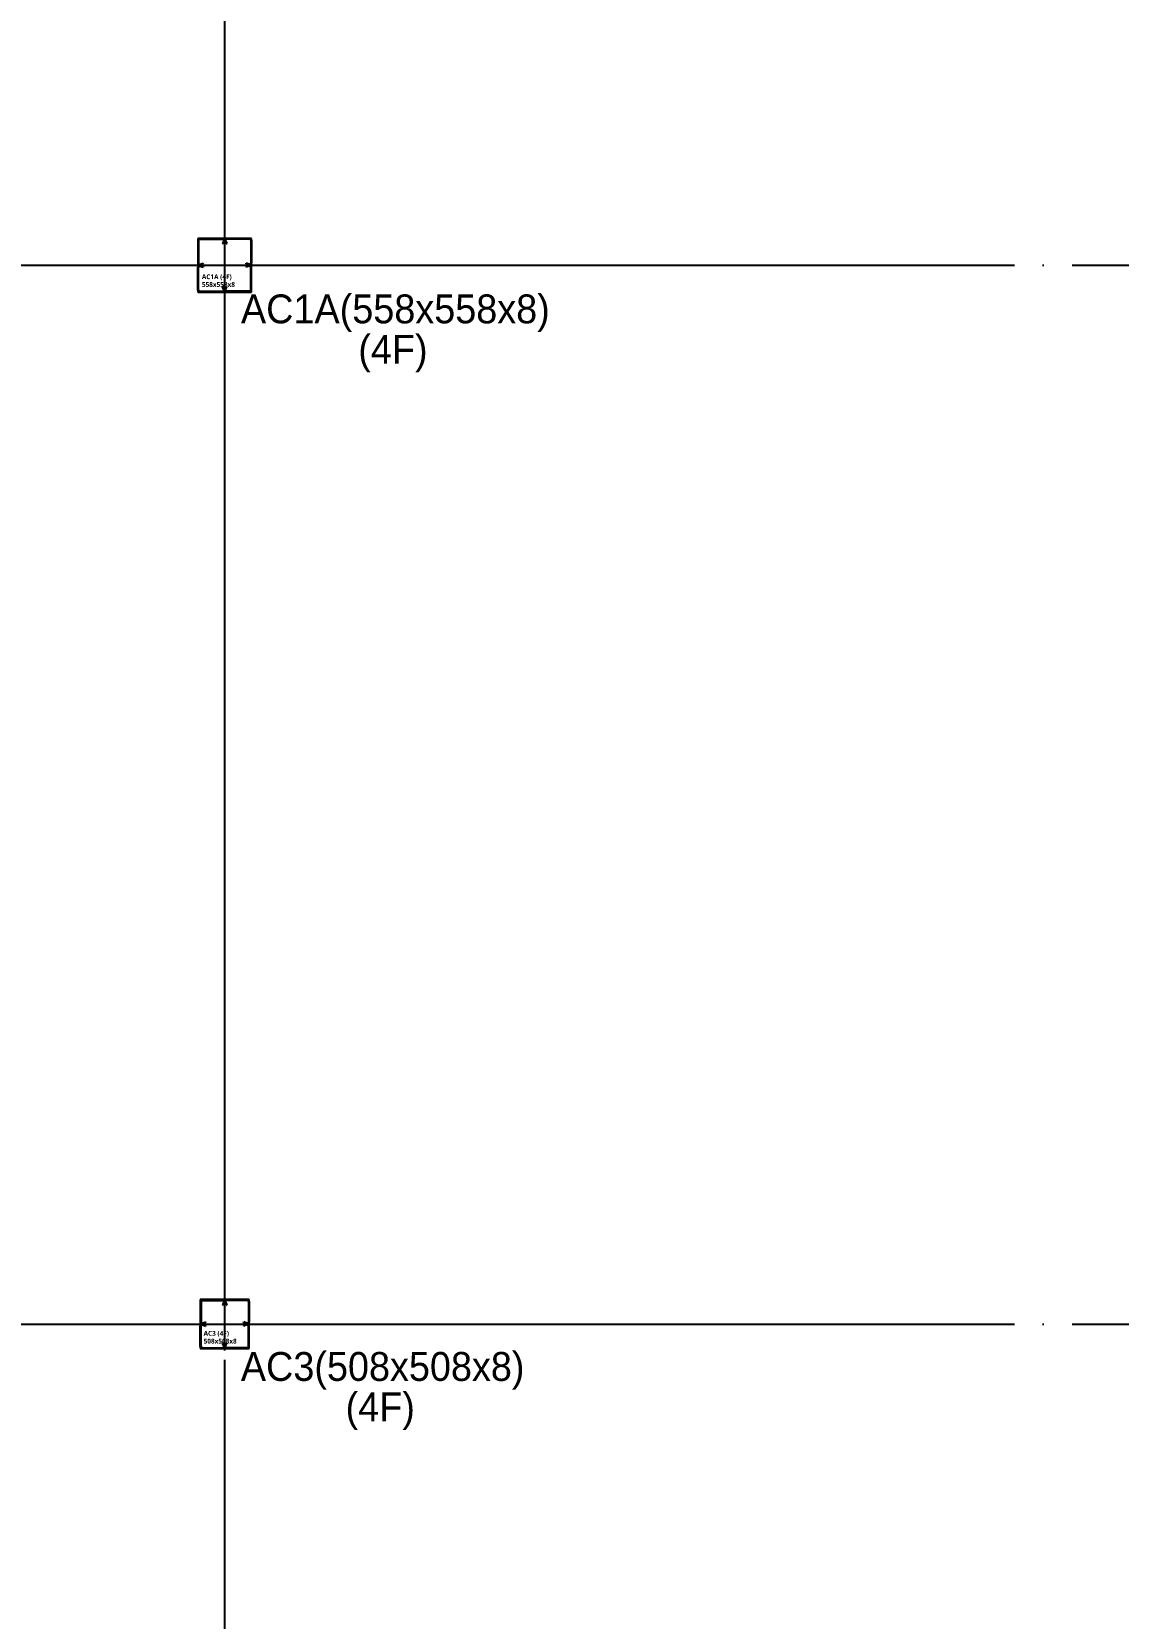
# Model space of a CAD drawing. Header units: millimetres. Extents: x -47382 to 204618, y -51045 to 127155.
# Drawn here: x 44996 to 56279, y 15314 to 31796 of the extents above; entities that cross this region are included whole.
import ezdxf
from ezdxf.enums import TextEntityAlignment as Align

# ---------------------------------------------------------------- set-up
doc = ezdxf.new("R2010")
doc.units = ezdxf.units.MM
doc.header["$LTSCALE"] = 300
doc.header["$MEASUREMENT"] = 0
doc.linetypes.add('CEN', pattern=[62, 60, -1, 0, -1])
doc.layers.get('0').update_dxf_attribs({"linetype": 'CONTINUOUS'})
doc.layers.get('Defpoints').update_dxf_attribs({"color": 153, "linetype": 'CONTINUOUS'})
for name, color, linetype in [('A-ST-AXIS-CEN', 252, 'CEN'), ('A-ST-COL', 2, 'CONTINUOUS'), ('Bound', 9, 'CONTINUOUS')]:
    doc.layers.add(name, color=color, linetype=linetype)
doc.layers.add('Defpoint', color=161, linetype='CONTINUOUS', plot=False)
doc.styles.add('SH_대대리576', font='NanumGothicBold.ttf')
doc.styles.add('돋움', font='')
doc.styles.get('돋움').set_extended_font_data('Dotum')

# ---------------------------------------------------------------- blocks, each defined once
blk = doc.blocks.new('AC3(4f)')
at = {"layer": 'A-ST-COL'}
for p, q in [((20, 508), (20, 294)), ((28, 508), (28, 294)), ((40, 528), (254, 528)), ((40, 520), (254, 520)), ((265, 504), (252, 473)), ((273, 501), (260, 470)), ((275, 501), (288, 470)), ((283, 504), (296, 473)), ((508, 528), (294, 528)), ((508, 520), (294, 520)), ((520, 508), (520, 294)), ((528, 508), (528, 294)), ((260, 470), (252, 473)), ((288, 470), (296, 473)), ((20, 40), (20, 254)), ((28, 40), (28, 254)), ((44, 283), (75, 296)), ((44, 265), (75, 252)), ((47, 275), (78, 288)), ((47, 273), (78, 260)), ((78, 288), (75, 296)), ((78, 260), (75, 252)), ((470, 288), (473, 296)), ((501, 275), (470, 288)), ((501, 273), (470, 260)), ((470, 260), (473, 252)), ((504, 283), (473, 296)), ((504, 265), (473, 252)), ((520, 40), (520, 254)), ((528, 40), (528, 254)), ((40, 28), (254, 28)), ((40, 20), (254, 20)), ((260, 78), (252, 75)), ((265, 44), (252, 75)), ((273, 47), (260, 78)), ((275, 47), (288, 78)), ((283, 44), (296, 75)), ((288, 78), (296, 75)), ((508, 28), (294, 28)), ((508, 20), (294, 20))]:
    blk.add_line(p, q, dxfattribs=at)
for centre, radius, start, end in [((40, 508), 20, 90, 180), ((40, 508), 12, 90, 180), ((254, 508), 20, 340, 90), ((254, 508), 12, 340, 90), ((294, 508), 20, 90, 200), ((294, 508), 12, 90, 200), ((508, 508), 20, 0, 90), ((508, 508), 12, 0, 90), ((40, 294), 20, 180, 290), ((40, 254), 20, 70, 180), ((40, 294), 12, 180, 290), ((40, 254), 12, 70, 180), ((508, 294), 20, 250, 0), ((508, 254), 20, 0, 110), ((508, 294), 12, 250, 0), ((508, 254), 12, 0, 110), ((40, 40), 20, 180, 270), ((40, 40), 12, 180, 270), ((254, 40), 20, 270, 20), ((254, 40), 12, 270, 20), ((294, 40), 20, 160, 270), ((294, 40), 12, 160, 270), ((508, 40), 20, 270, 0), ((508, 40), 12, 270, 0)]:
    blk.add_arc(centre, radius, start, end, dxfattribs=at)
at = {"layer": 'Bound', "color": 9, "linetype": 'Continuous'}
for p, q in [((528, 528), (20, 528)), ((20, 528), (20, 20)), ((528, 20), (528, 528)), ((20, 20), (528, 20))]:
    blk.add_line(p, q, dxfattribs=at)
at = {"layer": 'Defpoint'}
for p, q in [((274, 0), (274, 548)), ((0, 274), (548, 274))]:
    blk.add_line(p, q, dxfattribs=at)
at = {"layer": 'Defpoint', "linetype": 'Continuous', "style": 'SH_대대리576'}
for s, p in [('AC3 (4F)', (55, 177)), ('508x508x8', (55, 96))]:
    blk.add_text(s, height=50, dxfattribs=at).set_placement(p, align=Align.MIDDLE_LEFT)
blk = doc.blocks.new('AC1A (4f)')
at = {"layer": 'A-ST-COL'}
for p, q in [((20, 558), (20, 319)), ((28, 558), (28, 319)), ((40, 578), (279, 578)), ((40, 570), (279, 570)), ((290, 554), (277, 523)), ((285, 520), (277, 523)), ((298, 551), (285, 520)), ((300, 551), (313, 520)), ((308, 554), (321, 523)), ((313, 520), (321, 523)), ((558, 578), (319, 578)), ((558, 570), (319, 570)), ((570, 558), (570, 319)), ((578, 558), (578, 319)), ((20, 40), (20, 279)), ((28, 40), (28, 279)), ((44, 308), (75, 321)), ((44, 290), (75, 277)), ((47, 300), (78, 313)), ((47, 298), (78, 285)), ((78, 313), (75, 321)), ((78, 285), (75, 277)), ((520, 313), (523, 321)), ((551, 300), (520, 313)), ((551, 298), (520, 285)), ((520, 285), (523, 277)), ((554, 308), (523, 321)), ((554, 290), (523, 277)), ((570, 40), (570, 279)), ((578, 40), (578, 279)), ((40, 28), (279, 28)), ((40, 20), (279, 20)), ((285, 78), (277, 75)), ((290, 44), (277, 75)), ((298, 47), (285, 78)), ((300, 47), (313, 78)), ((308, 44), (321, 75)), ((313, 78), (321, 75)), ((558, 28), (319, 28)), ((558, 20), (319, 20))]:
    blk.add_line(p, q, dxfattribs=at)
for centre, radius, start, end in [((40, 558), 20, 90, 180), ((40, 558), 12, 90, 180), ((279, 558), 20, 340, 90), ((279, 558), 12, 340, 90), ((319, 558), 20, 90, 200), ((319, 558), 12, 90, 200), ((558, 558), 20, 0, 90), ((558, 558), 12, 0, 90), ((40, 319), 20, 180, 290), ((40, 279), 20, 70, 180), ((40, 319), 12, 180, 290), ((40, 279), 12, 70, 180), ((558, 319), 20, 250, 0), ((558, 279), 20, 0, 110), ((558, 319), 12, 250, 0), ((558, 279), 12, 0, 110), ((40, 40), 20, 180, 270), ((40, 40), 12, 180, 270), ((279, 40), 20, 270, 20), ((279, 40), 12, 270, 20), ((319, 40), 20, 160, 270), ((319, 40), 12, 160, 270), ((558, 40), 20, 270, 0), ((558, 40), 12, 270, 0)]:
    blk.add_arc(centre, radius, start, end, dxfattribs=at)
at = {"layer": 'Bound', "color": 9, "linetype": 'Continuous'}
for p, q in [((578, 578), (20, 578)), ((20, 578), (20, 20)), ((578, 20), (578, 578)), ((20, 20), (578, 20))]:
    blk.add_line(p, q, dxfattribs=at)
at = {"layer": 'Defpoint'}
for p, q in [((299, 0), (299, 598)), ((0, 299), (598, 299))]:
    blk.add_line(p, q, dxfattribs=at)
at = {"layer": 'Defpoint', "linetype": 'Continuous', "style": 'SH_대대리576'}
for s, p in [('AC1A (4F)', (62, 179)), ('558x558x8', (62, 98))]:
    blk.add_text(s, height=50, dxfattribs=at).set_placement(p, align=Align.MIDDLE_LEFT)
blk = doc.blocks.new('ACT 지상4층구조평면도')
for name, p in [('AC1A (4f)', (94083, 80117)), ('AC3(4f)', (94108, 69142))]:
    blk.add_blockref(name, p)

msp = doc.modelspace()

# ---------------------------------------------------------------- linework, layer by layer
at = {"layer": 'A-ST-AXIS-CEN'}
for p, q in [((47000, 0), (47000, 99371)), ((0, 29371), (142000, 29371)), ((0, 18371), (142000, 18371))]:
    msp.add_line(p, q, dxfattribs=at)

# ---------------------------------------------------------------- block references
msp.add_blockref('ACT 지상4층구조평면도', (-47382, -51045))

# ---------------------------------------------------------------- texts
at = {"layer": 'Defpoints', "linetype": 'Continuous', "style": '돋움'}
for s, p in [('AC1A(558x558x8)', (48772, 28677)), ('(4F)', (48747, 28257)), ('AC3(508x508x8)', (48640, 17690)), ('(4F)', (48615, 17270))]:
    msp.add_text(s, height=300, dxfattribs=at).set_placement(p, align=Align.BOTTOM_CENTER)

doc.saveas('drawing.dxf')
